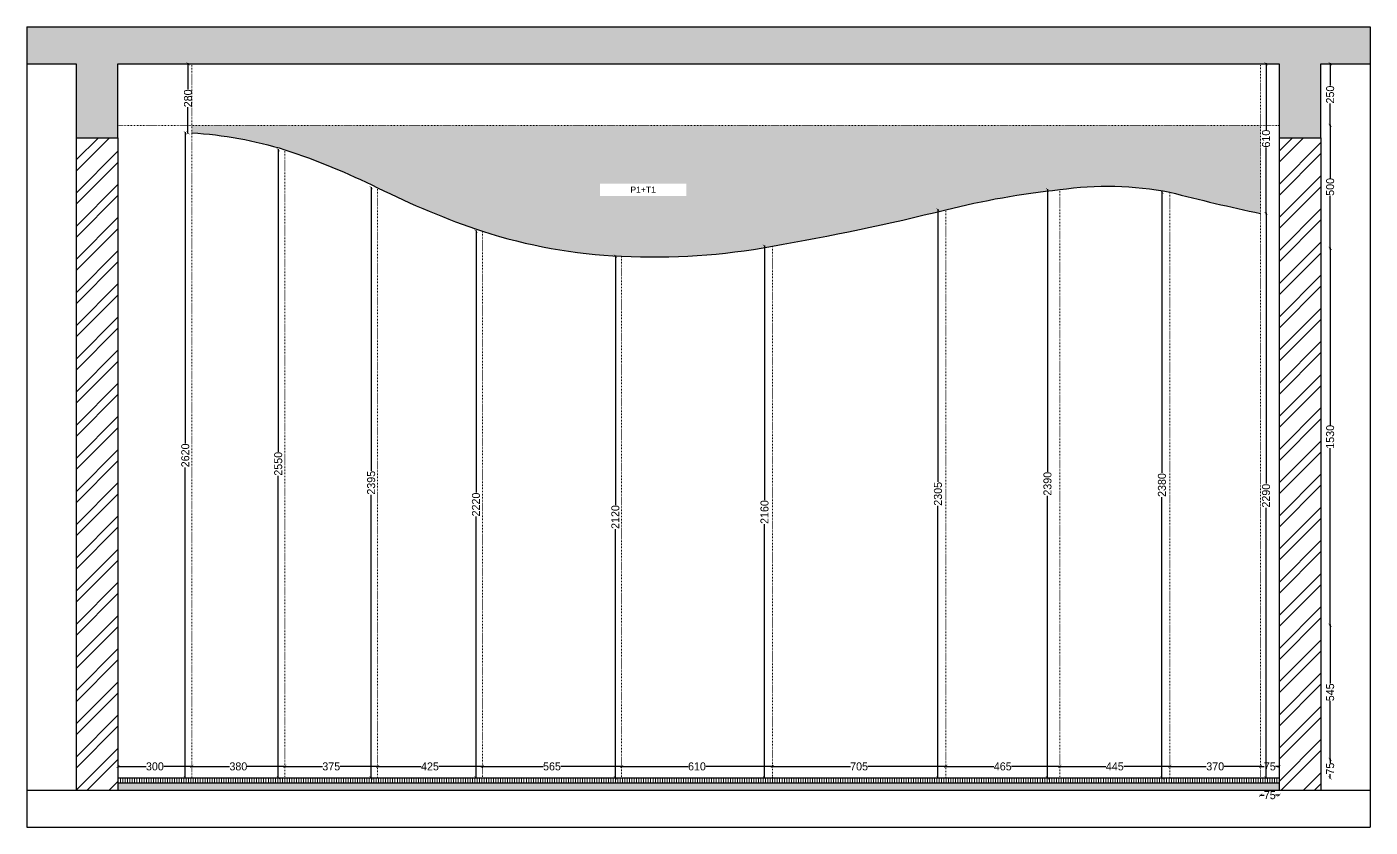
# Model space of a CAD drawing. Header units: millimetres. Extents: x 75500 to 345360, y -224327 to 19532.
# Drawn here: x 189777 to 195232, y -100529 to -97279 of the extents above; entities that cross this region are included whole.
import ezdxf

# ---------------------------------------------------------------- set-up
doc = ezdxf.new("R2010")
doc.units = ezdxf.units.MM
doc.header["$LTSCALE"] = 0.01
doc.linetypes.add('ACAD_ISO03W100', pattern=[30, 12, -18])
for name, color, linetype, lineweight in [('A-Ele 6', 250, 'Continuous', 0), ('A-WALL', 7, 'Continuous', 30), ('ele 0.1', 252, 'Continuous', 13), ('furniture section', 7, 'Continuous', 25), ('hatch', 251, 'Continuous', 0)]:
    doc.layers.add(name, color=color, linetype=linetype, lineweight=lineweight)
doc.layers.add('e .05', color=253, linetype='Continuous')
doc.styles.add('ISOCP2', font='GOTHIC.TTF')
doc.styles.get("Standard").update_dxf_attribs({"font": 'arial.ttf'})
doc.dimstyles.new('77', dxfattribs={"dimscale": 0.25, "dimtxt": 130, "dimasz": 100, "dimexe": 5, "dimexo": 1, "dimgap": 0.25, "dimtad": 0, "dimdec": 0, "dimrnd": 5, "dimzin": 0, "dimdsep": 46, "dimtxsty": 'ISOCP2', "dimblk": 'ARCHTICK', "dimcen": 0, "dimdle": 100, "dimclrd": 1, "dimclre": 256, "dimclrt": 256, "dimazin": 0, "dimtm": 1e-09, "dimtfac": 1, "dimtdec": 0, "dimtmove": 1, "dimatfit": 0, "dimfxl": 1, "dimtolj": 1, "dimtzin": 12, "dimlwd": -1, "dimlwe": -1, "dimarcsym": 0})

# ---------------------------------------------------------------- blocks, each defined once
blk = doc.blocks.new('_ARCHTICK')
at = {"color": 0, "linetype": 'ByBlock', "const_width": 0.15}
blk.add_lwpolyline([(-0.5, -0.5), (0.5, 0.5)], dxfattribs=at)
blk = doc.blocks.new('*D294')
at = {"color": 1, "ltscale": 4, "transparency": 16777216}
for p, q in [((195069.7, -98176.2), (195069.7, -98897.4)), ((195069.7, -99711.2), (195069.7, -98990))]:
    blk.add_line(p, q, dxfattribs=at)
at = {"layer": 'Defpoints', "color": 0, "transparency": 16777216}
for p in [(194862, -98178.7), (195069.7, -98178.7), (194862, -99708.7)]:
    blk.add_point(p, dxfattribs=at)
at = {"color": 1, "transparency": 16777216, "xscale": 12.5, "yscale": 12.5, "zscale": 12.5}
for p, rotation in [((195069.7, -98178.7), 90), ((195069.7, -99708.7), 270)]:
    blk.add_blockref('_ARCHTICK', p, dxfattribs=dict(at, rotation=rotation))
at = {"transparency": 16777216, "insert": (195069.7, -98943.7), "char_height": 32.5, "attachment_point": 5, "rotation": 90, "style": 'ISOCP2'}
blk.add_mtext('\\A1;1530', dxfattribs=at)
blk = doc.blocks.new('*D292')
at = {"color": 1, "ltscale": 4, "transparency": 16777216}
for p, q in [((195069.7, -99706.2), (195069.7, -99945.5)), ((195069.7, -100256.2), (195069.7, -100017))]:
    blk.add_line(p, q, dxfattribs=at)
at = {"layer": 'Defpoints', "color": 0, "transparency": 16777216}
for p in [(194862, -99708.7), (194862, -100253.7), (195069.7, -100253.7)]:
    blk.add_point(p, dxfattribs=at)
at = {"color": 1, "transparency": 16777216, "xscale": 12.5, "yscale": 12.5, "zscale": 12.5}
for p, rotation in [((195069.7, -99708.7), 90), ((195069.7, -100253.7), 270)]:
    blk.add_blockref('_ARCHTICK', p, dxfattribs=dict(at, rotation=rotation))
at = {"transparency": 16777216, "insert": (195069.7, -99981.2), "char_height": 32.5, "attachment_point": 5, "rotation": 90, "style": 'ISOCP2'}
blk.add_mtext('\\A1;545', dxfattribs=at)
blk = doc.blocks.new('*D296')
at = {"color": 1, "ltscale": 4, "transparency": 16777216}
for p, q in [((195069.7, -97426.2), (195069.7, -97517.4)), ((195069.7, -97681.2), (195069.7, -97590))]:
    blk.add_line(p, q, dxfattribs=at)
at = {"layer": 'Defpoints', "color": 0, "transparency": 16777216}
for p in [(194862, -97428.7), (195069.7, -97428.7), (194862, -97678.7)]:
    blk.add_point(p, dxfattribs=at)
at = {"color": 1, "transparency": 16777216, "xscale": 12.5, "yscale": 12.5, "zscale": 12.5}
for p, rotation in [((195069.7, -97428.7), 90), ((195069.7, -97678.7), 270)]:
    blk.add_blockref('_ARCHTICK', p, dxfattribs=dict(at, rotation=rotation))
at = {"transparency": 16777216, "insert": (195069.7, -97553.7), "char_height": 32.5, "attachment_point": 5, "rotation": 90, "style": 'ISOCP2'}
blk.add_mtext('\\A1;250', dxfattribs=at)
blk = doc.blocks.new('*D295')
at = {"color": 1, "ltscale": 4, "transparency": 16777216}
for p, q in [((195069.7, -97676.2), (195069.7, -97892.7)), ((195069.7, -98181.2), (195069.7, -97964.7))]:
    blk.add_line(p, q, dxfattribs=at)
at = {"layer": 'Defpoints', "color": 0, "transparency": 16777216}
for p in [(194862, -97678.7), (195069.7, -97678.7), (194862, -98178.7)]:
    blk.add_point(p, dxfattribs=at)
at = {"color": 1, "transparency": 16777216, "xscale": 12.5, "yscale": 12.5, "zscale": 12.5}
for p, rotation in [((195069.7, -97678.7), 90), ((195069.7, -98178.7), 270)]:
    blk.add_blockref('_ARCHTICK', p, dxfattribs=dict(at, rotation=rotation))
at = {"transparency": 16777216, "insert": (195069.7, -97928.7), "char_height": 32.5, "attachment_point": 5, "rotation": 90, "style": 'ISOCP2'}
blk.add_mtext('\\A1;500', dxfattribs=at)
blk = doc.blocks.new('*D293')
at = {"color": 1, "ltscale": 4, "transparency": 16777216}
for p, q in [((195069.7, -100251.2), (195069.7, -100268.7)), ((195069.7, -100331.2), (195069.7, -100313.7))]:
    blk.add_line(p, q, dxfattribs=at)
at = {"layer": 'Defpoints', "color": 0, "transparency": 16777216}
for p in [(194862, -100253.7), (194862, -100328.7), (195069.7, -100328.7)]:
    blk.add_point(p, dxfattribs=at)
at = {"color": 1, "transparency": 16777216, "xscale": 12.5, "yscale": 12.5, "zscale": 12.5}
for p, rotation in [((195069.7, -100253.7), 90), ((195069.7, -100328.7), 270)]:
    blk.add_blockref('_ARCHTICK', p, dxfattribs=dict(at, rotation=rotation))
at = {"transparency": 16777216, "insert": (195069.7, -100291.2), "char_height": 32.5, "attachment_point": 5, "rotation": 90, "style": 'ISOCP2'}
blk.add_mtext('\\A1;75', dxfattribs=at)
blk = doc.blocks.new('*D297')
at = {"color": 1, "ltscale": 4, "transparency": 16777216}
for p, q in [((194784.5, -100399.1), (194802, -100399.1)), ((194864.5, -100399.1), (194847.1, -100399.1))]:
    blk.add_line(p, q, dxfattribs=at)
at = {"layer": 'Defpoints', "color": 0, "transparency": 16777216}
for p in [(194787, -100328.7), (194862, -100328.7), (194862, -100399.1)]:
    blk.add_point(p, dxfattribs=at)
at = {"color": 1, "transparency": 16777216, "xscale": 12.5, "yscale": 12.5, "zscale": 12.5, "rotation": 180}
blk.add_blockref('_ARCHTICK', (194787, -100399.1), dxfattribs=at)
at = {"color": 1, "transparency": 16777216, "xscale": 12.5, "yscale": 12.5, "zscale": 12.5}
blk.add_blockref('_ARCHTICK', (194862, -100399.1), dxfattribs=at)
at = {"transparency": 16777216, "insert": (194824.5, -100399.1), "char_height": 32.5, "attachment_point": 5, "style": 'ISOCP2'}
blk.add_mtext('\\A1;75', dxfattribs=at)
blk = doc.blocks.new('*D314')
at = {"color": 1, "ltscale": 4, "transparency": 16777216}
for p, q in [((190431.4, -97426.2), (190431.4, -97532.7)), ((190431.4, -97711.7), (190431.4, -97605.3))]:
    blk.add_line(p, q, dxfattribs=at)
at = {"layer": 'Defpoints', "color": 0, "transparency": 16777216}
for p in [(190431.4, -97428.7), (190447, -97428.7), (190447, -97709.2)]:
    blk.add_point(p, dxfattribs=at)
at = {"color": 1, "transparency": 16777216, "xscale": 12.5, "yscale": 12.5, "zscale": 12.5}
for p, rotation in [((190431.4, -97428.7), 90), ((190431.4, -97709.2), 270)]:
    blk.add_blockref('_ARCHTICK', p, dxfattribs=dict(at, rotation=rotation))
at = {"transparency": 16777216, "insert": (190431.4, -97569), "char_height": 32.5, "attachment_point": 5, "rotation": 90, "style": 'ISOCP2'}
blk.add_mtext('\\A1;280', dxfattribs=at)
blk = doc.blocks.new('*D315')
at = {"color": 1, "ltscale": 4, "transparency": 16777216}
for p, q in [((190144.5, -100282.2), (190260.9, -100282.2)), ((190449.5, -100282.2), (190333.2, -100282.2))]:
    blk.add_line(p, q, dxfattribs=at)
at = {"layer": 'Defpoints', "color": 0, "transparency": 16777216}
for p in [(190147, -99601.2), (190447, -99601.2), (190147, -100282.2)]:
    blk.add_point(p, dxfattribs=at)
at = {"color": 1, "transparency": 16777216, "xscale": 12.5, "yscale": 12.5, "zscale": 12.5, "rotation": 180}
blk.add_blockref('_ARCHTICK', (190147, -100282.2), dxfattribs=at)
at = {"color": 1, "transparency": 16777216, "xscale": 12.5, "yscale": 12.5, "zscale": 12.5}
blk.add_blockref('_ARCHTICK', (190447, -100282.2), dxfattribs=at)
at = {"transparency": 16777216, "insert": (190297, -100282.2), "char_height": 32.5, "attachment_point": 5, "style": 'ISOCP2'}
blk.add_mtext('\\A1;300', dxfattribs=at)
blk = doc.blocks.new('*D316')
at = {"color": 1, "ltscale": 4, "transparency": 16777216}
for p, q in [((190822.3, -100282.2), (190977.2, -100282.2)), ((191203.8, -100282.2), (191049, -100282.2))]:
    blk.add_line(p, q, dxfattribs=at)
at = {"layer": 'Defpoints', "color": 0, "transparency": 16777216}
for p in [(190824.8, -100273.5), (191201.3, -100273.5), (191201.3, -100282.2)]:
    blk.add_point(p, dxfattribs=at)
at = {"color": 1, "transparency": 16777216, "xscale": 12.5, "yscale": 12.5, "zscale": 12.5, "rotation": 180}
blk.add_blockref('_ARCHTICK', (190824.8, -100282.2), dxfattribs=at)
at = {"color": 1, "transparency": 16777216, "xscale": 12.5, "yscale": 12.5, "zscale": 12.5}
blk.add_blockref('_ARCHTICK', (191201.3, -100282.2), dxfattribs=at)
at = {"transparency": 16777216, "insert": (191013.1, -100282.2), "char_height": 32.5, "attachment_point": 5, "style": 'ISOCP2'}
blk.add_mtext('\\A1;375', dxfattribs=at)
blk = doc.blocks.new('*D317')
at = {"color": 1, "ltscale": 4, "transparency": 16777216}
for p, q in [((191198.8, -100282.2), (191378, -100282.2)), ((191629.4, -100282.2), (191450.2, -100282.2))]:
    blk.add_line(p, q, dxfattribs=at)
at = {"layer": 'Defpoints', "color": 0, "transparency": 16777216}
for p in [(191201.3, -100273.5), (191626.9, -100273.5), (191626.9, -100282.2)]:
    blk.add_point(p, dxfattribs=at)
at = {"color": 1, "transparency": 16777216, "xscale": 12.5, "yscale": 12.5, "zscale": 12.5, "rotation": 180}
blk.add_blockref('_ARCHTICK', (191201.3, -100282.2), dxfattribs=at)
at = {"color": 1, "transparency": 16777216, "xscale": 12.5, "yscale": 12.5, "zscale": 12.5}
blk.add_blockref('_ARCHTICK', (191626.9, -100282.2), dxfattribs=at)
at = {"transparency": 16777216, "insert": (191414.1, -100282.2), "char_height": 32.5, "attachment_point": 5, "style": 'ISOCP2'}
blk.add_mtext('\\A1;425', dxfattribs=at)
blk = doc.blocks.new('*D318')
at = {"color": 1, "ltscale": 4, "transparency": 16777216}
for p, q in [((191624.4, -100282.2), (191873.8, -100282.2)), ((192194.7, -100282.2), (191945.3, -100282.2))]:
    blk.add_line(p, q, dxfattribs=at)
at = {"layer": 'Defpoints', "color": 0, "transparency": 16777216}
for p in [(192192.2, -100282.2), (191626.9, -100445.9), (192192.2, -100445.9)]:
    blk.add_point(p, dxfattribs=at)
at = {"color": 1, "transparency": 16777216, "xscale": 12.5, "yscale": 12.5, "zscale": 12.5, "rotation": 180}
blk.add_blockref('_ARCHTICK', (191626.9, -100282.2), dxfattribs=at)
at = {"color": 1, "transparency": 16777216, "xscale": 12.5, "yscale": 12.5, "zscale": 12.5}
blk.add_blockref('_ARCHTICK', (192192.2, -100282.2), dxfattribs=at)
at = {"transparency": 16777216, "insert": (191909.5, -100282.2), "char_height": 32.5, "attachment_point": 5, "style": 'ISOCP2'}
blk.add_mtext('\\A1;565', dxfattribs=at)
blk = doc.blocks.new('*D319')
at = {"color": 1, "ltscale": 4, "transparency": 16777216}
for p, q in [((192189.7, -100282.2), (192462.9, -100282.2)), ((192806.9, -100282.2), (192533.7, -100282.2))]:
    blk.add_line(p, q, dxfattribs=at)
at = {"layer": 'Defpoints', "color": 0, "transparency": 16777216}
for p in [(192804.4, -100282.2), (192192.2, -100445.9), (192804.4, -100445.9)]:
    blk.add_point(p, dxfattribs=at)
at = {"color": 1, "transparency": 16777216, "xscale": 12.5, "yscale": 12.5, "zscale": 12.5, "rotation": 180}
blk.add_blockref('_ARCHTICK', (192192.2, -100282.2), dxfattribs=at)
at = {"color": 1, "transparency": 16777216, "xscale": 12.5, "yscale": 12.5, "zscale": 12.5}
blk.add_blockref('_ARCHTICK', (192804.4, -100282.2), dxfattribs=at)
at = {"transparency": 16777216, "insert": (192498.3, -100282.2), "char_height": 32.5, "attachment_point": 5, "style": 'ISOCP2'}
blk.add_mtext('\\A1;610', dxfattribs=at)
blk = doc.blocks.new('*D320')
at = {"color": 1, "ltscale": 4, "transparency": 16777216}
for p, q in [((192801.9, -100282.2), (193121.5, -100282.2)), ((193511.3, -100282.2), (193191.7, -100282.2))]:
    blk.add_line(p, q, dxfattribs=at)
at = {"layer": 'Defpoints', "color": 0, "transparency": 16777216}
for p in [(193508.8, -100282.2), (192804.4, -100445.9), (193508.8, -100445.9)]:
    blk.add_point(p, dxfattribs=at)
at = {"color": 1, "transparency": 16777216, "xscale": 12.5, "yscale": 12.5, "zscale": 12.5, "rotation": 180}
blk.add_blockref('_ARCHTICK', (192804.4, -100282.2), dxfattribs=at)
at = {"color": 1, "transparency": 16777216, "xscale": 12.5, "yscale": 12.5, "zscale": 12.5}
blk.add_blockref('_ARCHTICK', (193508.8, -100282.2), dxfattribs=at)
at = {"transparency": 16777216, "insert": (193156.6, -100282.2), "char_height": 32.5, "attachment_point": 5, "style": 'ISOCP2'}
blk.add_mtext('\\A1;705', dxfattribs=at)
blk = doc.blocks.new('*D321')
at = {"color": 1, "ltscale": 4, "transparency": 16777216}
for p, q in [((193506.3, -100282.2), (193704, -100282.2)), ((193974, -100282.2), (193776.2, -100282.2))]:
    blk.add_line(p, q, dxfattribs=at)
at = {"layer": 'Defpoints', "color": 0, "transparency": 16777216}
for p in [(193971.5, -100282.2), (193508.8, -100445.9), (193971.5, -100445.9)]:
    blk.add_point(p, dxfattribs=at)
at = {"color": 1, "transparency": 16777216, "xscale": 12.5, "yscale": 12.5, "zscale": 12.5, "rotation": 180}
blk.add_blockref('_ARCHTICK', (193508.8, -100282.2), dxfattribs=at)
at = {"color": 1, "transparency": 16777216, "xscale": 12.5, "yscale": 12.5, "zscale": 12.5}
blk.add_blockref('_ARCHTICK', (193971.5, -100282.2), dxfattribs=at)
at = {"transparency": 16777216, "insert": (193740.1, -100282.2), "char_height": 32.5, "attachment_point": 5, "style": 'ISOCP2'}
blk.add_mtext('\\A1;465', dxfattribs=at)
blk = doc.blocks.new('*D322')
at = {"color": 1, "ltscale": 4, "transparency": 16777216}
for p, q in [((193969, -100282.2), (194159, -100282.2)), ((194421.3, -100282.2), (194231.2, -100282.2))]:
    blk.add_line(p, q, dxfattribs=at)
at = {"layer": 'Defpoints', "color": 0, "transparency": 16777216}
for p in [(194418.8, -100282.2), (193971.5, -100355.3), (194418.8, -100355.3)]:
    blk.add_point(p, dxfattribs=at)
at = {"color": 1, "transparency": 16777216, "xscale": 12.5, "yscale": 12.5, "zscale": 12.5, "rotation": 180}
blk.add_blockref('_ARCHTICK', (193971.5, -100282.2), dxfattribs=at)
at = {"color": 1, "transparency": 16777216, "xscale": 12.5, "yscale": 12.5, "zscale": 12.5}
blk.add_blockref('_ARCHTICK', (194418.8, -100282.2), dxfattribs=at)
at = {"transparency": 16777216, "insert": (194195.1, -100282.2), "char_height": 32.5, "attachment_point": 5, "style": 'ISOCP2'}
blk.add_mtext('\\A1;445', dxfattribs=at)
blk = doc.blocks.new('*D323')
at = {"color": 1, "ltscale": 4, "transparency": 16777216}
for p, q in [((194416.3, -100282.2), (194566.8, -100282.2)), ((194789.5, -100282.2), (194639.1, -100282.2))]:
    blk.add_line(p, q, dxfattribs=at)
at = {"layer": 'Defpoints', "color": 0, "transparency": 16777216}
for p in [(194787, -100282.2), (194418.8, -100355.3), (194787, -100355.3)]:
    blk.add_point(p, dxfattribs=at)
at = {"color": 1, "transparency": 16777216, "xscale": 12.5, "yscale": 12.5, "zscale": 12.5, "rotation": 180}
blk.add_blockref('_ARCHTICK', (194418.8, -100282.2), dxfattribs=at)
at = {"color": 1, "transparency": 16777216, "xscale": 12.5, "yscale": 12.5, "zscale": 12.5}
blk.add_blockref('_ARCHTICK', (194787, -100282.2), dxfattribs=at)
at = {"transparency": 16777216, "insert": (194602.9, -100282.2), "char_height": 32.5, "attachment_point": 5, "style": 'ISOCP2'}
blk.add_mtext('\\A1;370', dxfattribs=at)
blk = doc.blocks.new('*D324')
at = {"color": 1, "ltscale": 4, "transparency": 16777216}
for p, q in [((194784.5, -100282.2), (194802, -100282.2)), ((194864.5, -100282.2), (194847.1, -100282.2))]:
    blk.add_line(p, q, dxfattribs=at)
at = {"layer": 'Defpoints', "color": 0, "transparency": 16777216}
for p in [(194787, -100185.3), (194862, -100185.3), (194862, -100282.2)]:
    blk.add_point(p, dxfattribs=at)
at = {"color": 1, "transparency": 16777216, "xscale": 12.5, "yscale": 12.5, "zscale": 12.5, "rotation": 180}
blk.add_blockref('_ARCHTICK', (194787, -100282.2), dxfattribs=at)
at = {"color": 1, "transparency": 16777216, "xscale": 12.5, "yscale": 12.5, "zscale": 12.5}
blk.add_blockref('_ARCHTICK', (194862, -100282.2), dxfattribs=at)
at = {"transparency": 16777216, "insert": (194824.5, -100282.2), "char_height": 32.5, "attachment_point": 5, "style": 'ISOCP2'}
blk.add_mtext('\\A1;75', dxfattribs=at)
blk = doc.blocks.new('*D325')
at = {"color": 1, "ltscale": 4, "transparency": 16777216}
for p, q in [((190444.5, -100282.2), (190599.8, -100282.2)), ((190827.3, -100282.2), (190672.1, -100282.2))]:
    blk.add_line(p, q, dxfattribs=at)
at = {"layer": 'Defpoints', "color": 0, "transparency": 16777216}
for p in [(190824.8, -100282.2), (190447, -100396.2), (190824.8, -100396.2)]:
    blk.add_point(p, dxfattribs=at)
at = {"color": 1, "transparency": 16777216, "xscale": 12.5, "yscale": 12.5, "zscale": 12.5, "rotation": 180}
blk.add_blockref('_ARCHTICK', (190447, -100282.2), dxfattribs=at)
at = {"color": 1, "transparency": 16777216, "xscale": 12.5, "yscale": 12.5, "zscale": 12.5}
blk.add_blockref('_ARCHTICK', (190824.8, -100282.2), dxfattribs=at)
at = {"transparency": 16777216, "insert": (190635.9, -100282.2), "char_height": 32.5, "attachment_point": 5, "style": 'ISOCP2'}
blk.add_mtext('\\A1;380', dxfattribs=at)
blk = doc.blocks.new('*D497')
at = {"color": 1, "ltscale": 4, "transparency": 16777216}
for p, q in [((190420.5, -97706.7), (190420.5, -98970.2)), ((190420.5, -100331.2), (190420.5, -99067.8))]:
    blk.add_line(p, q, dxfattribs=at)
at = {"layer": 'Defpoints', "color": 0, "transparency": 16777216}
for p in [(190447, -97709.2), (190420.5, -100328.7), (190447, -100328.7)]:
    blk.add_point(p, dxfattribs=at)
at = {"color": 1, "transparency": 16777216, "xscale": 12.5, "yscale": 12.5, "zscale": 12.5}
for p, rotation in [((190420.5, -97709.2), 90), ((190420.5, -100328.7), 270)]:
    blk.add_blockref('_ARCHTICK', p, dxfattribs=dict(at, rotation=rotation))
at = {"transparency": 16777216, "insert": (190420.5, -99019), "char_height": 32.5, "attachment_point": 5, "rotation": 90, "style": 'ISOCP2'}
blk.add_mtext('\\A1;2620', dxfattribs=at)
blk = doc.blocks.new('*D498')
at = {"color": 1, "ltscale": 4, "transparency": 16777216}
for p, q in [((190797.9, -97775), (190797.9, -99004.3)), ((190797.9, -100331.2), (190797.9, -99101.9))]:
    blk.add_line(p, q, dxfattribs=at)
at = {"layer": 'Defpoints', "color": 0, "transparency": 16777216}
for p in [(190824.8, -97777.5), (190797.9, -100328.7), (190824.8, -100328.7)]:
    blk.add_point(p, dxfattribs=at)
at = {"color": 1, "transparency": 16777216, "xscale": 12.5, "yscale": 12.5, "zscale": 12.5}
for p, rotation in [((190797.9, -97777.5), 90.00000000000134), ((190797.9, -100328.7), 270.0000000000013)]:
    blk.add_blockref('_ARCHTICK', p, dxfattribs=dict(at, rotation=rotation))
at = {"transparency": 16777216, "insert": (190797.9, -99053.1), "char_height": 32.5, "attachment_point": 5, "rotation": 90, "style": 'ISOCP2'}
blk.add_mtext('\\A1;2550', dxfattribs=at)
blk = doc.blocks.new('*D499')
at = {"color": 1, "ltscale": 4, "transparency": 16777216}
for p, q in [((191175.3, -97929.3), (191175.3, -99081.7)), ((191175.3, -100331.2), (191175.3, -99178.8))]:
    blk.add_line(p, q, dxfattribs=at)
at = {"layer": 'Defpoints', "color": 0, "transparency": 16777216}
for p in [(191201.3, -97931.8), (191175.3, -100328.7), (191201.3, -100328.7)]:
    blk.add_point(p, dxfattribs=at)
at = {"color": 1, "transparency": 16777216, "xscale": 12.5, "yscale": 12.5, "zscale": 12.5}
for p, rotation in [((191175.3, -97931.8), 90), ((191175.3, -100328.7), 270)]:
    blk.add_blockref('_ARCHTICK', p, dxfattribs=dict(at, rotation=rotation))
at = {"transparency": 16777216, "insert": (191175.3, -99130.2), "char_height": 32.5, "attachment_point": 5, "rotation": 90, "style": 'ISOCP2'}
blk.add_mtext('\\A1;2395', dxfattribs=at)
blk = doc.blocks.new('*D500')
at = {"color": 1, "ltscale": 4, "transparency": 16777216}
for p, q in [((191601, -98105.9), (191601, -99169.7)), ((191601, -100331.2), (191601, -99267.4))]:
    blk.add_line(p, q, dxfattribs=at)
at = {"layer": 'Defpoints', "color": 0, "transparency": 16777216}
for p in [(191626.9, -98108.4), (191601, -100328.7), (191626.9, -100328.7)]:
    blk.add_point(p, dxfattribs=at)
at = {"color": 1, "transparency": 16777216, "xscale": 12.5, "yscale": 12.5, "zscale": 12.5}
for p, rotation in [((191601, -98108.4), 90), ((191601, -100328.7), 270)]:
    blk.add_blockref('_ARCHTICK', p, dxfattribs=dict(at, rotation=rotation))
at = {"transparency": 16777216, "insert": (191601, -99218.5), "char_height": 32.5, "attachment_point": 5, "rotation": 90, "style": 'ISOCP2'}
blk.add_mtext('\\A1;2220', dxfattribs=at)
blk = doc.blocks.new('*D501')
at = {"color": 1, "ltscale": 4, "transparency": 16777216}
for p, q in [((192167, -98207.5), (192167, -99220.5)), ((192167, -100331.2), (192167, -99318.2))]:
    blk.add_line(p, q, dxfattribs=at)
at = {"layer": 'Defpoints', "color": 0, "transparency": 16777216}
for p in [(192192.2, -98210), (192167, -100328.7), (192192.2, -100328.7)]:
    blk.add_point(p, dxfattribs=at)
at = {"color": 1, "transparency": 16777216, "xscale": 12.5, "yscale": 12.5, "zscale": 12.5}
for p, rotation in [((192167, -98210), 90), ((192167, -100328.7), 270)]:
    blk.add_blockref('_ARCHTICK', p, dxfattribs=dict(at, rotation=rotation))
at = {"transparency": 16777216, "insert": (192167, -99269.3), "char_height": 32.5, "attachment_point": 5, "rotation": 90, "style": 'ISOCP2'}
blk.add_mtext('\\A1;2120', dxfattribs=at)
blk = doc.blocks.new('*D502')
at = {"color": 1, "ltscale": 4, "transparency": 16777216}
for p, q in [((192772.7, -98167), (192772.7, -99200.3)), ((192772.7, -100331.2), (192772.7, -99297.9))]:
    blk.add_line(p, q, dxfattribs=at)
at = {"layer": 'Defpoints', "color": 0, "transparency": 16777216}
for p in [(192804.4, -98169.5), (192772.7, -100328.7), (192804.4, -100328.7)]:
    blk.add_point(p, dxfattribs=at)
at = {"color": 1, "transparency": 16777216, "xscale": 12.5, "yscale": 12.5, "zscale": 12.5}
for p, rotation in [((192772.7, -98169.5), 90.00000000000078), ((192772.7, -100328.7), 270.0000000000007)]:
    blk.add_blockref('_ARCHTICK', p, dxfattribs=dict(at, rotation=rotation))
at = {"transparency": 16777216, "insert": (192772.7, -99249.1), "char_height": 32.5, "attachment_point": 5, "rotation": 90, "style": 'ISOCP2'}
blk.add_mtext('\\A1;2160', dxfattribs=at)
blk = doc.blocks.new('*D503')
at = {"color": 1, "ltscale": 4, "transparency": 16777216}
for p, q in [((193477.1, -98019.1), (193477.1, -99126.6)), ((193477.1, -100331.2), (193477.1, -99223.7))]:
    blk.add_line(p, q, dxfattribs=at)
at = {"layer": 'Defpoints', "color": 0, "transparency": 16777216}
for p in [(193508.8, -98021.6), (193477.1, -100328.7), (193508.8, -100328.7)]:
    blk.add_point(p, dxfattribs=at)
at = {"color": 1, "transparency": 16777216, "xscale": 12.5, "yscale": 12.5, "zscale": 12.5}
for p, rotation in [((193477.1, -98021.6), 90), ((193477.1, -100328.7), 270)]:
    blk.add_blockref('_ARCHTICK', p, dxfattribs=dict(at, rotation=rotation))
at = {"transparency": 16777216, "insert": (193477.1, -99175.2), "char_height": 32.5, "attachment_point": 5, "rotation": 90, "style": 'ISOCP2'}
blk.add_mtext('\\A1;2305', dxfattribs=at)
blk = doc.blocks.new('*D504')
at = {"color": 1, "ltscale": 4, "transparency": 16777216}
for p, q in [((193921.8, -97937.3), (193921.8, -99085.4)), ((193921.8, -100331.2), (193921.8, -99183.1))]:
    blk.add_line(p, q, dxfattribs=at)
at = {"layer": 'Defpoints', "color": 0, "transparency": 16777216}
for p in [(193921.8, -97939.8), (193971.5, -97939.8), (193971.5, -100328.7)]:
    blk.add_point(p, dxfattribs=at)
at = {"color": 1, "transparency": 16777216, "xscale": 12.5, "yscale": 12.5, "zscale": 12.5}
for p, rotation in [((193921.8, -97939.8), 90), ((193921.8, -100328.7), 270)]:
    blk.add_blockref('_ARCHTICK', p, dxfattribs=dict(at, rotation=rotation))
at = {"transparency": 16777216, "insert": (193921.8, -99134.2), "char_height": 32.5, "attachment_point": 5, "rotation": 90, "style": 'ISOCP2'}
blk.add_mtext('\\A1;2390', dxfattribs=at)
blk = doc.blocks.new('*D505')
at = {"color": 1, "ltscale": 4, "transparency": 16777216}
for p, q in [((194386.6, -97947.4), (194386.6, -99090.5)), ((194386.6, -100331.2), (194386.6, -99188.1))]:
    blk.add_line(p, q, dxfattribs=at)
at = {"layer": 'Defpoints', "color": 0, "transparency": 16777216}
for p in [(194418.8, -97949.9), (194386.6, -100328.7), (194418.8, -100328.7)]:
    blk.add_point(p, dxfattribs=at)
at = {"color": 1, "transparency": 16777216, "xscale": 12.5, "yscale": 12.5, "zscale": 12.5}
for p, rotation in [((194386.6, -97949.9), 90), ((194386.6, -100328.7), 270)]:
    blk.add_blockref('_ARCHTICK', p, dxfattribs=dict(at, rotation=rotation))
at = {"transparency": 16777216, "insert": (194386.6, -99139.3), "char_height": 32.5, "attachment_point": 5, "rotation": 90, "style": 'ISOCP2'}
blk.add_mtext('\\A1;2380', dxfattribs=at)
blk = doc.blocks.new('*D506')
at = {"color": 1, "ltscale": 4, "transparency": 16777216}
for p, q in [((194809.4, -98033.9), (194809.4, -99133.7)), ((194809.4, -100331.2), (194809.4, -99231.4))]:
    blk.add_line(p, q, dxfattribs=at)
at = {"layer": 'Defpoints', "color": 0, "transparency": 16777216}
for p in [(194787, -98036.4), (194787, -100328.7), (194809.4, -100328.7)]:
    blk.add_point(p, dxfattribs=at)
at = {"color": 1, "transparency": 16777216, "xscale": 12.5, "yscale": 12.5, "zscale": 12.5}
for p, rotation in [((194809.4, -98036.4), 90), ((194809.4, -100328.7), 270)]:
    blk.add_blockref('_ARCHTICK', p, dxfattribs=dict(at, rotation=rotation))
at = {"transparency": 16777216, "insert": (194809.4, -99182.6), "char_height": 32.5, "attachment_point": 5, "rotation": 90, "style": 'ISOCP2'}
blk.add_mtext('\\A1;2290', dxfattribs=at)
blk = doc.blocks.new('*D507')
at = {"color": 1, "ltscale": 4, "transparency": 16777216}
for p, q in [((194809.4, -97426.2), (194809.4, -97697.1)), ((194809.4, -98038.9), (194809.4, -97768))]:
    blk.add_line(p, q, dxfattribs=at)
at = {"layer": 'Defpoints', "color": 0, "transparency": 16777216}
for p in [(194787, -97428.7), (194809.4, -97428.7), (194787, -98036.4)]:
    blk.add_point(p, dxfattribs=at)
at = {"color": 1, "transparency": 16777216, "xscale": 12.5, "yscale": 12.5, "zscale": 12.5}
for p, rotation in [((194809.4, -97428.7), 90), ((194809.4, -98036.4), 270)]:
    blk.add_blockref('_ARCHTICK', p, dxfattribs=dict(at, rotation=rotation))
at = {"transparency": 16777216, "insert": (194809.4, -97732.6), "char_height": 32.5, "attachment_point": 5, "rotation": 90, "style": 'ISOCP2'}
blk.add_mtext('\\A1;610', dxfattribs=at)

msp = doc.modelspace()

# ---------------------------------------------------------------- hatches: boundary and pattern name
at = {"layer": 'A-Ele 6'}
h = msp.add_hatch(dxfattribs=at)
h.set_pattern_fill('ANSI31', color=256, scale=3, angle=45)
h.set_pattern_definition([(90, (191472.046, -100348.718), (-9.525, 6e-16), [])])
h.paths.add_polyline_path([(190147, -100348.7), (194862, -100348.7), (194862, -100328.7), (190147, -100328.7)])
h = msp.add_hatch(dxfattribs=at)
h.set_pattern_fill('AR-SAND', color=256, scale=0.5, angle=45)
h.set_pattern_definition([(82.5, (191472.046, -100378.718), (-17.86907, 16.73767), [0, -19.304, 0, -21.59, 0, -20.6375]), (52.5, (191472.046, -100378.718), (-9.45055, 41.23664), [0, -10.414, 0, -17.399, 0, -6.6675]), (12.5, (191461, -100389.764), (27.91499, 28.01662), [0, -6.35, 0, -22.86, 0, -29.845]), (2.5, (191461, -100389.764), (19.11406, 34.87754), [0, -3.175, 0, -14.986, 0, -17.145])])
h.paths.add_polyline_path([(194862, -100378.7), (194862, -100348.7), (190147, -100348.7), (190147, -100378.7)])
at = {"layer": 'e .05', "linetype": 'Continuous', "lineweight": 5}
h = msp.add_hatch(dxfattribs=at)
h.set_pattern_fill('ANSI32', color=256, scale=10, angle=360)
h.set_pattern_definition([(45, (189977.05, -100378.72), (-67.352, 67.352), []), (45, (190021.95, -100378.72), (-67.352, 67.352), [])])
h.paths.add_polyline_path([(190147, -100378.7), (190147, -97728.7), (189977, -97728.7), (189977, -100378.7)])
h.paths.add_polyline_path([(195032, -100378.7), (195032, -97728.7), (194862, -97728.7), (194862, -100378.7)])
at = {"layer": 'hatch'}
h = msp.add_hatch(dxfattribs=at)
h.set_pattern_fill('AR-CONC', color=256)
h.set_pattern_definition([(50, (189777.05, -97728.72), (182.1847, -15.939), [19.05, -209.55]), (355, (189777.05, -97728.72), (-35.2434, 191.057), [15.24, -167.6406]), (100.4514, (189792.23, -97730.05), (146.941, 175.118), [16.19, -178.09]), (46.184, (189777.05, -97677.92), (271.079, -42.042), [28.575, -314.325]), (96.6356, (189799.64, -97681.42), (237.404, 247.426), [24.285, -267.136]), (351.184, (189777.05, -97677.92), (237.404, 247.426), [22.86, -251.46]), (21, (189802.45, -97690.62), (151.6144, -102.265), [19.05, -209.55]), (326, (189802.45, -97690.62), (61.802, 184.188), [15.24, -167.64]), (71.4514, (189815.08, -97699.14), (213.4164, 81.923), [16.19, -178.09]), (37.5, (189777.046, -97728.72), (3.0886, 84.55504), [0, -165.608, 0, -170.18, 0, -168.275]), (7.5, (189777.05, -97728.72), (66.8197, 100.1806), [0, -97.028, 0, -161.798, 0, -64.135]), (327.5, (189720.404, -97728.72), (135.5906, -5.72874), [0, -63.5, 0, -198.12, 0, -262.89]), (317.5, (189695, -97728.72), (148.1292, 25.4265), [0, -82.55, 0, -131.572, 0, -186.69])])
h.paths.add_polyline_path([(189777, -97278.7), (189777, -97428.7), (189977, -97428.7), (189977, -97728.7), (190147, -97728.7), (190147, -97428.7), (194862, -97428.7), (194862, -97728.7), (195032, -97728.7), (195032, -97428.7), (195232, -97428.7), (195232, -97278.7)])
h = msp.add_hatch(dxfattribs=at)
h.set_pattern_fill('DOTS', color=256, scale=20)
h.set_pattern_definition([(0, (190447.046, -98213.203), (15.875, 31.75), [0, -31.75])])
h.paths.add_polyline_path([(190447, -97709.2), (190447, -97678.7), (194787, -97678.7), (194787, -98036.4, -0.012489), (194418.8, -97949.9, 0.084674), (193971.5, -97939.8, 0.035466), (193508.8, -98021.6, -0.017228), (192804.4, -98169.5, -0.057687), (192192.2, -98210, -0.067634), (191626.9, -98108.4, -0.035477), (191201.3, -97931.8, 0.033898), (190824.8, -97777.5, 0.060651)])

# ---------------------------------------------------------------- linework, layer by layer
at = {"layer": 'A-WALL'}
for p, q in [((189777, -97278.7), (195232, -97278.7)), ((189977, -97728.7), (189977, -100378.7)), ((190147, -97728.7), (190147, -100378.7)), ((194862, -97728.7), (194862, -100378.7)), ((195032, -97728.7), (195032, -100378.7)), ((189777, -100378.7), (195232, -100378.7))]:
    msp.add_line(p, q, dxfattribs=at)
msp.add_lwpolyline([(189777, -97428.7), (189977, -97428.7), (189977, -97728.7), (190147, -97728.7), (190147, -97428.7), (194862, -97428.7), (194862, -97728.7), (195032, -97728.7), (195032, -97428.7), (195232, -97428.7)], dxfattribs=at)
at = {"layer": 'Defpoints'}
for p, q in [((189777, -97278.7), (189777, -100528.7)), ((195232, -97278.7), (195232, -100528.7)), ((189777, -100528.7), (195232, -100528.7))]:
    msp.add_line(p, q, dxfattribs=at)
at = {"layer": 'ele 0.1', "linetype": 'ACAD_ISO03W100', "ltscale": 20}
for p, q in [((190447, -100328.7), (190447, -97428.7)), ((194787, -97428.7), (194787, -100328.7)), ((190147, -97678.7), (194862, -97678.7)), ((190824.8, -97777.5), (190824.8, -100328.7)), ((191201.3, -97931.8), (191201.3, -100328.7)), ((193971.5, -97939.8), (193971.5, -100328.7)), ((194418.8, -97949.9), (194418.8, -100328.7)), ((193508.8, -98021.6), (193508.8, -100328.7)), ((191626.9, -98108.4), (191626.9, -100328.7)), ((192804.4, -98169.5), (192804.4, -100328.7)), ((192192.2, -98210), (192192.2, -100328.7))]:
    msp.add_line(p, q, dxfattribs=at)
at = {"layer": 'furniture section'}
for p, q in [((190147, -100328.7), (194862, -100328.7)), ((190147, -100348.7), (194862, -100348.7))]:
    msp.add_line(p, q, dxfattribs=at)

# ---------------------------------------------------------------- dimensions: what is measured, and where the dimension line sits
at = {"ltscale": 4}
for p1, p2, distance, picture, middle in [((190447.0463, -97709.2458), (190447.0463, -97428.7179), 15.6669, '*D314', (190431.3794, -97568.9819)), ((194787, -98036.4), (194787, -97428.7), -22.3, '*D507', (194809.4, -97732.6)), ((194862, -97678.7), (194862, -97428.7), -207.7, '*D296', (195069.7, -97553.7)), ((194862, -98178.7), (194862, -97678.7), -207.7, '*D295', (195069.7, -97928.7)), ((190447.0463, -97709.2458), (190447.0463, -100328.7179), -26.5584, '*D497', (190420.4878, -99018.9819)), ((190824.8, -97777.5), (190824.8, -100328.7), -26.9, '*D498', (190797.9, -99053.1)), ((191201.3, -97931.8), (191201.3, -100328.7), -26, '*D499', (191175.3, -99130.2)), ((193971.5, -100328.7), (193971.5, -97939.8), 49.7, '*D504', (193921.8, -99134.2)), ((194418.8, -97949.9), (194418.8, -100328.7), -32.1, '*D505', (194386.6, -99139.3)), ((193508.8, -98021.6), (193508.8, -100328.7), -31.7, '*D503', (193477.1, -99175.2)), ((194787, -98036.4), (194787, -100328.7), 22.3, '*D506', (194809.4, -99182.6)), ((191626.9, -98108.4), (191626.9, -100328.7), -25.8, '*D500', (191601, -99218.5)), ((192804.4, -98169.5), (192804.4, -100328.7), -31.6, '*D502', (192772.7, -99249.1)), ((194862, -99708.7), (194862, -98178.7), -207.7, '*D294', (195069.7, -98943.7)), ((192192.2, -98210), (192192.2, -100328.7), -25.2, '*D501', (192167, -99269.3)), ((190447, -99601.2), (190147, -99601.2), 680.9, '*D315', (190297, -100282.2)), ((194862, -99708.7), (194862, -100253.7), 207.7, '*D292', (195069.7, -99981.2)), ((194787, -100185.3), (194862, -100185.3), -96.8, '*D324', (194824.5, -100282.2)), ((190447, -100396.2), (190824.8, -100396.2), 114, '*D325', (190635.9, -100282.2)), ((190824.8395, -100273.534), (191201.3346, -100273.534), -8.6181, '*D316', (191013.0871, -100282.1521)), ((191201.3, -100273.5), (191626.9, -100273.5), -8.6, '*D317', (191414.1, -100282.2)), ((191626.9, -100445.9), (192192.2, -100445.9), 163.7, '*D318', (191909.5, -100282.2)), ((192192.2, -100445.9), (192804.4, -100445.9), 163.7, '*D319', (192498.3, -100282.2)), ((192804.4, -100445.9), (193508.8, -100445.9), 163.7, '*D320', (193156.6, -100282.2)), ((193508.8, -100445.9), (193971.5, -100445.9), 163.7, '*D321', (193740.1, -100282.2)), ((193971.5, -100355.3), (194418.8, -100355.3), 73.2, '*D322', (194195.1, -100282.2)), ((194418.8, -100355.3), (194787, -100355.3), 73.2, '*D323', (194602.9, -100282.2)), ((194862, -100253.7), (194862, -100328.7), 207.7, '*D293', (195069.7, -100291.2)), ((194787, -100328.7), (194862, -100328.7), -70.4, '*D297', (194824.5, -100399.1))]:
    dim = msp.add_aligned_dim(p1=p1, p2=p2, distance=distance, dimstyle='77', override={"dimasz": 50, "dimpost": '\\X', "dimblk": 'ARCHTICK', "dimdle": 10, "dimse1": 1, "dimse2": 1, "dimclre": 253}, dxfattribs=at)
    dim.commit()
    dim.dimension.update_dxf_attribs({"geometry": picture, "text_midpoint": middle})

# ---------------------------------------------------------------- next in the draw order: texts
at = {"lineweight": 0, "transparency": 33554687, "insert": (192117.1, -97952.5), "char_height": 25, "width": 325.333, "attachment_point": 7, "bg_fill": 2}
msp.add_mtext('\\pxqc;P1+T1', dxfattribs=at)

# ---------------------------------------------------------------- next in the draw order: linework, layer by layer
at = {"layer": 'furniture section', "color": 14, "lineweight": 30}
msp.add_lwpolyline([(190447, -97709.2, -0.060651), (190824.8, -97777.5, -0.033898), (191201.3, -97931.8, 0.035477), (191626.9, -98108.4, 0.067634), (192192.2, -98210, 0.057687), (192804.4, -98169.5, 0.017228), (193508.8, -98021.6, -0.035466), (193971.5, -97939.8, -0.084674), (194418.8, -97949.9, 0.012489), (194787, -98036.4)], format="xyb", dxfattribs=at)

doc.saveas('drawing.dxf')
